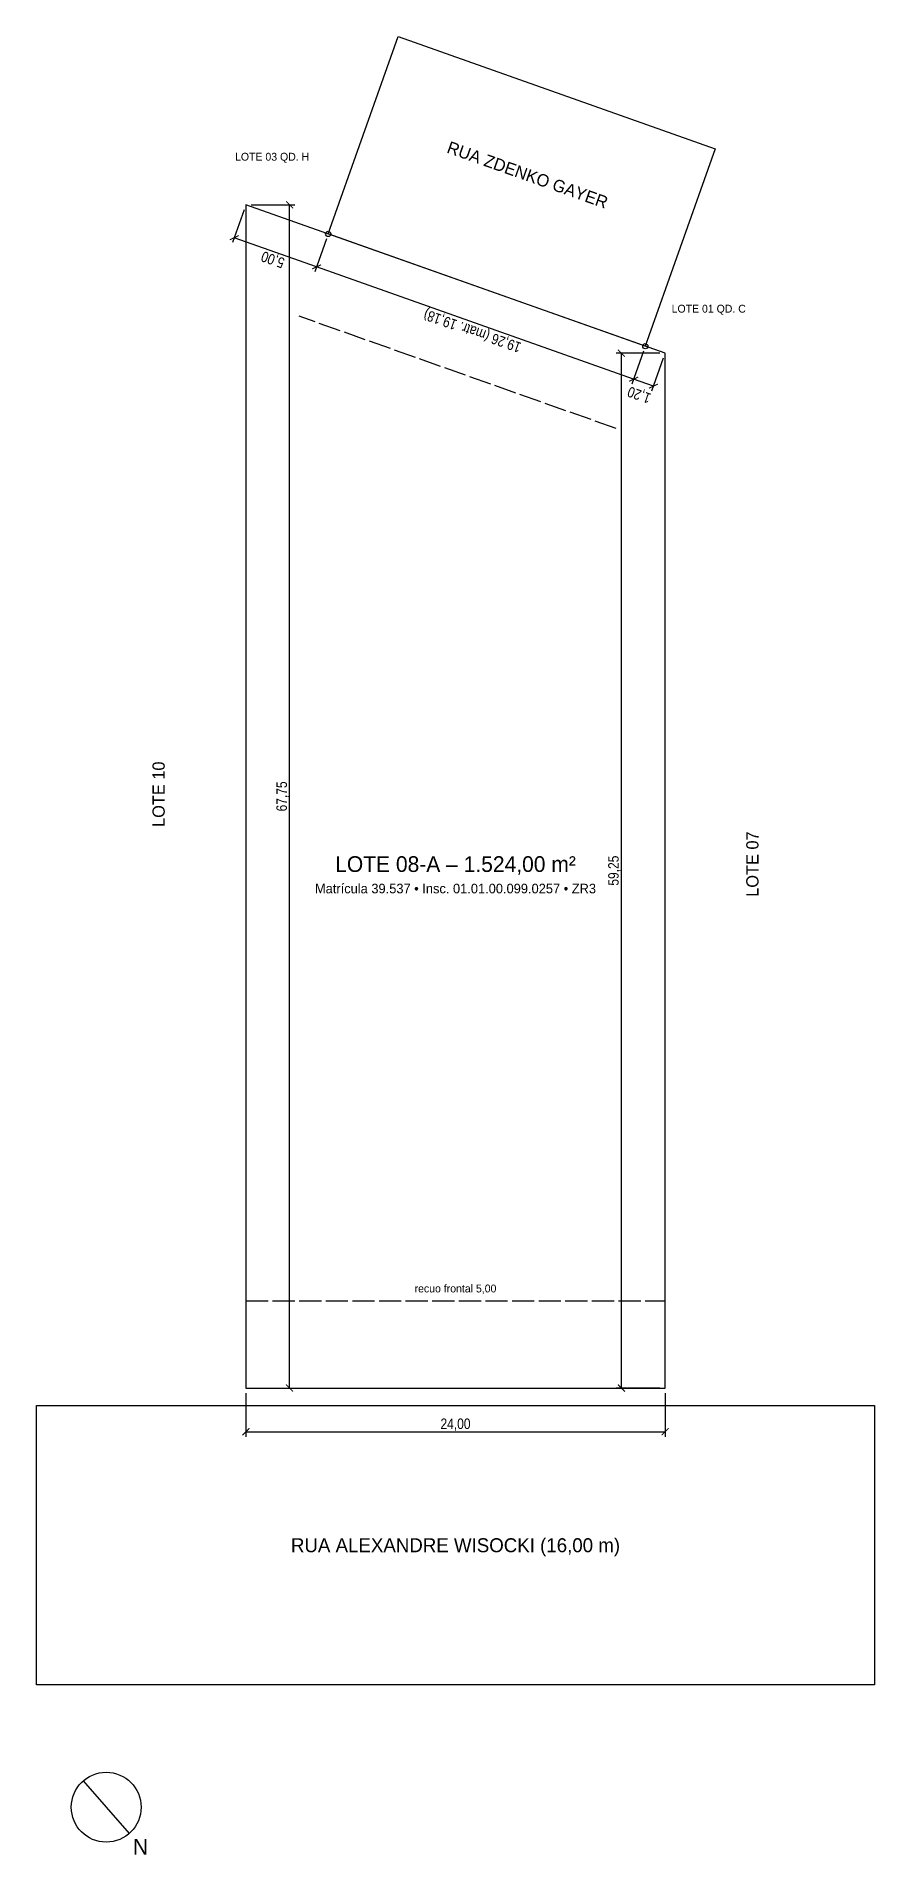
# Model space of a CAD drawing. Header units: metres. Extents: x -12 to 36, y -27 to 77.
import ezdxf
from ezdxf.enums import TextEntityAlignment as Align

# ---------------------------------------------------------------- set-up
doc = ezdxf.new("R2010")
doc.units = ezdxf.units.M
doc.linetypes.add('DASHED', pattern=[1.524, 1.27, -0.254])
for name, color, linetype in [('CONFRONTANTES', 8, 'Continuous'), ('LOTE', 7, 'Continuous'), ('LOTE-COTAS', 3, 'Continuous'), ('NORTE', 7, 'Continuous'), ('RECUOS', 5, 'DASHED'), ('TEXTO', 7, 'Continuous'), ('VIAS', 9, 'Continuous')]:
    doc.layers.add(name, color=color, linetype=linetype)
doc.styles.add('OpenSansCondensed-Light', font='OpenSansCondensed-Light.ttf')
doc.dimstyles.new('EZDXF', dxfattribs={"dimtxt": 0.25, "dimasz": 0.175, "dimexe": 0.375, "dimexo": 0.125, "dimgap": 0.1, "dimtad": 1, "dimlfac": 100, "dimzin": 12, "dimdsep": 46, "dimtxsty": 'OpenSansCondensed-Light', "dimblk": 'ARCHTICK', "dimcen": 2.5, "dimazin": 3, "dimtfac": 0.5, "dimtmove": 2, "dimatfit": 3})

# ---------------------------------------------------------------- blocks, each defined once
blk = doc.blocks.new('_ARCHTICK')
at = {"color": 0, "linetype": 'BYBLOCK', "const_width": 0.15}
blk.add_lwpolyline([(-0.5, -0.5), (0.5, 0.5)], dxfattribs=at)

msp = doc.modelspace()

# ---------------------------------------------------------------- linework, layer by layer
at = {"layer": 'LOTE'}
msp.add_lwpolyline([(0, 0), (24, 0), (24, 59.25), (0, 67.75)], close=True, dxfattribs=at)
for centre in [(4.71328, 66.08071), (22.86881, 59.65063)]:
    msp.add_circle(centre, 0.15, dxfattribs=at)
at = {"layer": 'NORTE'}
msp.add_line((-9.312, -22.49), (-6.688, -25.51), dxfattribs=at)
msp.add_circle((-8, -24), 2, dxfattribs=at)
at = {"layer": 'RECUOS'}
for p, q in [((21.19953, 54.93735), (3.04399, 61.36744)), ((0, 5), (24, 5))]:
    msp.add_line(p, q, dxfattribs=at)
at = {"layer": 'VIAS'}
for points in [[(22.86881, 59.65063), (4.71328, 66.08071), (8.71956, 77.39258), (26.8751, 70.96249)], [(-12, -1), (36, -1), (36, -17), (-12, -17)]]:
    msp.add_lwpolyline(points, close=True, dxfattribs=at)

# ---------------------------------------------------------------- texts
at = {"layer": 'CONFRONTANTES'}
for s, p in [('LOTE 03 QD. H', (1.5, 70.5)), ('LOTE 01 QD. C', (26.5, 61.8))]:
    msp.add_text(s, height=0.45, dxfattribs=at).set_placement(p, align=Align.MIDDLE_CENTER)
for s, p in [('LOTE 10', (-5, 34)), ('LOTE 07', (29, 30))]:
    msp.add_text(s, height=0.7, rotation=90, dxfattribs=at).set_placement(p, align=Align.MIDDLE_CENTER)
at = {"layer": 'NORTE'}
msp.add_text('N', height=0.9, dxfattribs=at).set_placement((-6.032, -26.265), align=Align.MIDDLE_CENTER)
at = {"layer": 'RECUOS'}
msp.add_text('recuo frontal 5,00', height=0.45, dxfattribs=at).set_placement((12, 5.7), align=Align.MIDDLE_CENTER)
at = {"layer": 'TEXTO'}
for s, height, p in [('LOTE 08-A – 1.524,00 m²', 0.9, (12, 30)), ('Matrícula 39.537 • Insc. 01.01.00.099.0257 • ZR3', 0.55, (12, 28.6))]:
    msp.add_text(s, height=height, dxfattribs=at).set_placement(p, align=Align.MIDDLE_CENTER)
at = {"layer": 'VIAS'}
msp.add_text('RUA ZDENKO GAYER', height=0.7, rotation=-19.5, dxfattribs=at).set_placement((16.12804, 69.46426), align=Align.MIDDLE_CENTER)
msp.add_text('RUA ALEXANDRE WISOCKI (16,00 m)', height=0.8, dxfattribs=at).set_placement((12, -9), align=Align.MIDDLE_CENTER)

# ---------------------------------------------------------------- dimensions: what is measured, and where the dimension line sits
at = {"layer": 'LOTE-COTAS'}
for base, p1, p2, angle, text in [((4.04558, 64.19546), (4.71328, 66.08071), (0, 67.75), 160.4975515, '5,00'), ((2.5, 0), (0, 0), (0, 67.75), 90, '67,75'), ((22.20112, 57.76537), (22.86881, 59.65063), (4.71328, 66.08071), 160.4975515, '19,26 (matr. 19,18)'), ((21.5, 0), (24, 0), (24, 59.25), 90, '59,25'), ((23.33231, 57.36475), (24, 59.25), (22.86881, 59.65063), 160.4975515, '1,20')]:
    msp.add_linear_dim(base=base, p1=p1, p2=p2, angle=angle, text=text, dimstyle='EZDXF', override={"dimtxt": 0.6, "dimasz": 0.4, "dimexe": 0.3, "dimexo": 0.3, "dimdec": 2, "dimdsep": 44}, dxfattribs=at).render()
msp.add_linear_dim(base=(0, -2.5), p1=(0, 0), p2=(24, 0), text='24,00', dimstyle='EZDXF', override={"dimtxt": 0.6, "dimasz": 0.4, "dimexe": 0.3, "dimexo": 0.3, "dimdec": 2, "dimdsep": 44}, dxfattribs=at).render()

doc.saveas('drawing.dxf')
